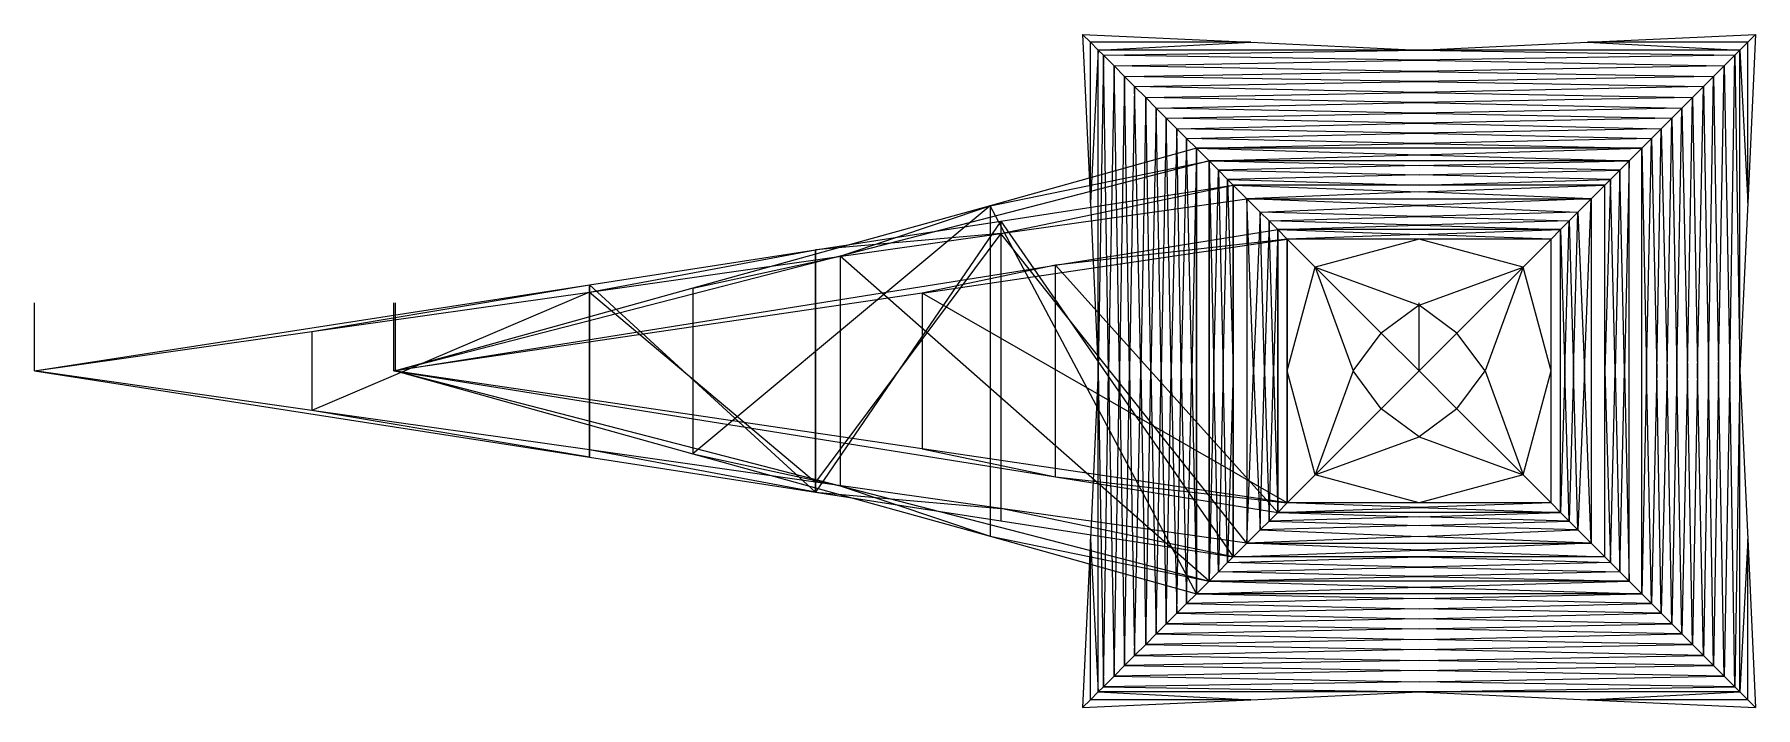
# Model space of a CAD drawing. Header units: metres. Extents: x -25 to 7, y -5 to 968.
# Drawn here: x -20.27 to 4.93, y -4.93 to 4.93 of the extents above; entities that cross this region are included whole.
import ezdxf

# ---------------------------------------------------------------- set-up
doc = ezdxf.new("R2010")
doc.units = ezdxf.units.M

msp = doc.modelspace()

# ---------------------------------------------------------------- linework, layer by layer
at = {"layer": 'tower_a_body'}
for p, q in [((-4.926, 4.926), (-2.463, 4.811, 2.783)), ((-4.926, 4.926), (-4.811, 2.463, 2.783)), ((-4.811, 4.811, 2.783), (-4.926, 4.926)), ((-2.463, 4.811, 2.783), (-4.811, 4.811, 2.783)), ((-4.811, 4.811, 2.783), (-4.696, 4.696, 5.566)), ((-4.811, 2.463, 2.783), (-4.811, 4.811, 2.783)), ((-4.696, 4.696, 5.566), (-2.463, 4.811, 2.783)), ((-2.463, 4.811, 2.783), (0, 4.696, 5.566)), ((0, 4.696, 5.566), (2.463, 4.811, 2.783)), ((2.463, 4.811, 2.783), (4.926, 4.926)), ((4.811, 4.811, 2.783), (2.463, 4.811, 2.783)), ((2.463, 4.811, 2.783), (4.696, 4.696, 5.566)), ((4.811, 4.811, 2.783), (4.696, 4.696, 5.566)), ((4.811, 4.811, 2.783), (4.926, 4.926)), ((4.926, 4.926), (4.811, 2.463, 2.783)), ((4.811, 2.463, 2.783), (4.811, 4.811, 2.783)), ((-4.696, 4.696, 5.566), (-4.811, 2.463, 2.783)), ((0, 4.696, 5.566), (-4.696, 4.696, 5.566)), ((-4.696, 4.696, 5.566), (-4.621, 4.621, 7.364)), ((-4.696, 0, 5.566), (-4.696, 4.696, 5.566)), ((-4.621, 4.621, 7.364), (-4.696, 0, 5.566)), ((-4.621, 4.621, 7.364), (0, 4.696, 5.566)), ((-4.621, 4.621, 7.364), (-4.466, 4.466, 11.124)), ((0, 4.547, 9.163), (-4.621, 4.621, 7.364)), ((-4.547, 0, 9.163), (-4.621, 4.621, 7.364)), ((-4.466, 4.466, 11.124), (0, 4.547, 9.163)), ((0, 4.696, 5.566), (4.621, 4.621, 7.364)), ((4.696, 4.696, 5.566), (0, 4.696, 5.566)), ((4.621, 4.621, 7.364), (0, 4.547, 9.163)), ((0, 4.547, 9.163), (4.466, 4.466, 11.124)), ((4.621, 4.621, 7.364), (4.466, 4.466, 11.124)), ((4.547, 0, 9.163), (4.621, 4.621, 7.364)), ((4.621, 4.621, 7.364), (4.696, 4.696, 5.566)), ((4.621, 4.621, 7.364), (4.696, 0, 5.566)), ((4.696, 0, 5.566), (4.696, 4.696, 5.566)), ((4.696, 4.696, 5.566), (4.811, 2.463, 2.783)), ((-4.466, 4.466, 11.124), (-4.547, 0, 9.163)), ((0, 4.385, 13.085), (-4.466, 4.466, 11.124)), ((-4.466, 4.466, 11.124), (-4.312, 4.312, 14.863)), ((-4.385, 0, 13.085), (-4.466, 4.466, 11.124)), ((-4.312, 4.312, 14.863), (-4.385, 0, 13.085)), ((-4.312, 4.312, 14.863), (0, 4.385, 13.085)), ((0, 4.238, 16.64), (-4.312, 4.312, 14.863)), ((-4.312, 4.312, 14.863), (-4.164, 4.164, 18.445)), ((-4.238, 0, 16.64), (-4.312, 4.312, 14.863)), ((4.466, 4.466, 11.124), (0, 4.385, 13.085)), ((0, 4.385, 13.085), (4.312, 4.312, 14.863)), ((4.312, 4.312, 14.863), (0, 4.238, 16.64)), ((4.164, 4.164, 18.445), (4.312, 4.312, 14.863)), ((4.238, 0, 16.64), (4.312, 4.312, 14.863)), ((4.312, 4.312, 14.863), (4.466, 4.466, 11.124)), ((4.312, 4.312, 14.863), (4.385, 0, 13.085)), ((4.385, 0, 13.085), (4.466, 4.466, 11.124)), ((4.466, 4.466, 11.124), (4.547, 0, 9.163)), ((-4.164, 4.164, 18.445), (-4.238, 0, 16.64)), ((-4.164, 4.164, 18.445), (0, 4.238, 16.64)), ((-4.164, 4.164, 18.445), (-4.002, 4.002, 22.348)), ((0, 4.075, 20.589), (-4.164, 4.164, 18.445)), ((-4.075, 0, 20.589), (-4.164, 4.164, 18.445)), ((-4.002, 4.002, 22.348), (0, 4.075, 20.589)), ((0, 4.238, 16.64), (4.164, 4.164, 18.445)), ((4.164, 4.164, 18.445), (0, 4.075, 20.589)), ((0, 4.075, 20.589), (4.002, 4.002, 22.348)), ((4.002, 4.002, 22.348), (4.164, 4.164, 18.445)), ((4.075, 0, 20.589), (4.164, 4.164, 18.445)), ((4.164, 4.164, 18.445), (4.238, 0, 16.64)), ((-4.002, 4.002, 22.348), (-4.075, 0, 20.589)), ((-4.002, 4.002, 22.348), (-3.848, 3.848, 26.079)), ((0, 3.928, 24.14), (-4.002, 4.002, 22.348)), ((-3.928, 0, 24.14), (-4.002, 4.002, 22.348)), ((-3.848, 3.848, 26.079), (-3.928, 0, 24.14)), ((-3.848, 3.848, 26.079), (0, 3.928, 24.14)), ((0, 3.775, 27.842), (-3.848, 3.848, 26.079)), ((-3.848, 3.848, 26.079), (-3.702, 3.702, 29.617)), ((-3.775, 0, 27.842), (-3.848, 3.848, 26.079)), ((4.002, 4.002, 22.348), (0, 3.928, 24.14)), ((0, 3.928, 24.14), (3.848, 3.848, 26.079)), ((3.848, 3.848, 26.079), (0, 3.775, 27.842)), ((3.848, 3.848, 26.079), (3.702, 3.702, 29.617)), ((3.775, 0, 27.842), (3.848, 3.848, 26.079)), ((4.002, 4.002, 22.348), (3.848, 3.848, 26.079)), ((3.848, 3.848, 26.079), (3.928, 0, 24.14)), ((3.928, 0, 24.14), (4.002, 4.002, 22.348)), ((4.002, 4.002, 22.348), (4.075, 0, 20.589)), ((-3.702, 3.702, 29.617), (-3.775, 0, 27.842)), ((-3.702, 3.702, 29.617), (0, 3.775, 27.842)), ((0, 3.629, 31.391), (-3.702, 3.702, 29.617)), ((-3.702, 3.702, 29.617), (-3.546, 3.546, 33.381)), ((-3.629, 0, 31.391), (-3.702, 3.702, 29.617)), ((-3.546, 3.546, 33.381), (-3.629, 0, 31.391)), ((-3.546, 3.546, 33.381), (0, 3.629, 31.391)), ((0, 3.482, 34.941), (-3.546, 3.546, 33.381)), ((-3.546, 3.546, 33.381), (-3.403, 3.403, 36.861)), ((-3.482, 0, 34.941), (-3.546, 3.546, 33.381)), ((0, 3.775, 27.842), (3.702, 3.702, 29.617)), ((3.702, 3.702, 29.617), (0, 3.629, 31.391)), ((0, 3.629, 31.391), (3.546, 3.546, 33.381)), ((3.546, 3.546, 33.381), (0, 3.482, 34.941)), ((3.403, 3.403, 36.861), (3.546, 3.546, 33.381)), ((3.482, 0, 34.941), (3.546, 3.546, 33.381)), ((3.546, 3.546, 33.381), (3.702, 3.702, 29.617)), ((3.546, 3.546, 33.381), (3.629, 0, 31.391)), ((3.629, 0, 31.391), (3.702, 3.702, 29.617)), ((3.702, 3.702, 29.617), (3.775, 0, 27.842)), ((-3.403, 3.403, 36.861), (-3.482, 0, 34.941)), ((-3.403, 3.403, 36.861), (0, 3.482, 34.941)), ((0, 3.329, 38.646), (-3.403, 3.403, 36.861)), ((-3.403, 3.403, 36.861), (-3.259, 3.259, 40.34)), ((-3.329, 0, 38.646), (-3.403, 3.403, 36.861)), ((-3.259, 3.259, 40.34), (0, 3.329, 38.646)), ((0, 3.482, 34.941), (3.403, 3.403, 36.861)), ((3.403, 3.403, 36.861), (0, 3.329, 38.646)), ((0, 3.329, 38.646), (3.259, 3.259, 40.34)), ((3.259, 3.259, 40.34), (3.403, 3.403, 36.861)), ((3.329, 0, 38.646), (3.403, 3.403, 36.861)), ((3.403, 3.403, 36.861), (3.482, 0, 34.941)), ((-3.259, 3.259, 40.34), (-3.329, 0, 38.646)), ((3.259, 3.259, 40.34), (-3.259, 3.259, 40.34)), ((-3.259, 3.259, 40.34), (0, 3.164, 42.645)), ((-3.259, 3.259, 40.34), (-3.074, 3.074, 44.819)), ((-3.259, -3.259, 40.34), (-3.259, 3.259, 40.34)), ((-3.074, 3.074, 44.819), (0, 3.164, 42.645)), ((3.074, 3.074, 44.819), (-3.074, 3.074, 44.819)), ((-3.074, 3.074, 44.819), (0, 3.006, 46.46)), ((-3.074, 3.074, 44.819), (-2.938, 2.938, 48.101)), ((-3.074, 3.074, 44.819), (-3.006, 0, 46.46)), ((-3.074, -3.074, 44.819), (-3.074, 3.074, 44.819)), ((0, 3.164, 42.645), (3.259, 3.259, 40.34)), ((0, 3.164, 42.645), (3.074, 3.074, 44.819)), ((0, 3.006, 46.46), (3.074, 3.074, 44.819)), ((3.074, 3.074, 44.819), (2.938, 2.938, 48.101)), ((3.074, 3.074, 44.819), (3.006, 0, 46.46)), ((3.074, 3.074, 44.819), (3.259, 3.259, 40.34)), ((3.074, -3.074, 44.819), (3.074, 3.074, 44.819)), ((3.259, 3.259, 40.34), (3.329, 0, 38.646)), ((3.259, -3.259, 40.34), (3.259, 3.259, 40.34)), ((-3.006, 0, 46.46), (-2.938, 2.938, 48.101)), ((0, 3.006, 46.46), (-2.938, 2.938, 48.101)), ((-2.938, 2.938, 48.101), (0, 2.87, 49.742)), ((-2.803, 2.803, 51.382), (-2.938, 2.938, 48.101)), ((-2.938, 2.938, 48.101), (-2.87, 0, 49.742)), ((-2.87, 0, 49.742), (-2.803, 2.803, 51.382)), ((0, 2.87, 49.742), (-2.803, 2.803, 51.382)), ((-2.803, 2.803, 51.382), (-2.721, 2.721, 53.364)), ((-2.803, 2.803, 51.382), (0, 2.721, 53.364)), ((-2.803, 2.803, 51.382), (-2.721, 0, 53.364)), ((2.938, 2.938, 48.101), (0, 3.006, 46.46)), ((0, 2.87, 49.742), (2.938, 2.938, 48.101)), ((2.803, 2.803, 51.382), (0, 2.87, 49.742)), ((0, 2.721, 53.364), (2.803, 2.803, 51.382)), ((2.803, 2.803, 51.382), (2.721, 2.721, 53.364)), ((2.803, 2.803, 51.382), (2.721, 0, 53.364)), ((2.803, 2.803, 51.382), (2.938, 2.938, 48.101)), ((2.87, 0, 49.742), (2.803, 2.803, 51.382)), ((2.938, 2.938, 48.101), (2.87, 0, 49.742)), ((3.006, 0, 46.46), (2.938, 2.938, 48.101)), ((0, 2.721, 53.364), (-2.721, 2.721, 53.364)), ((-2.721, 2.721, 53.364), (-2.521, 2.521, 58.184)), ((-2.721, 2.721, 53.364), (0, 2.621, 55.774)), ((-2.721, 0, 53.364), (-2.721, 2.721, 53.364)), ((0, 2.621, 55.774), (-2.521, 2.521, 58.184)), ((-2.521, 2.521, 58.184), (2.521, 2.521, 58.184)), ((0, 2.423, 60.562), (-2.521, 2.521, 58.184)), ((-2.521, 2.521, 58.184), (-2.325, 2.325, 62.94)), ((-2.423, 0, 60.562), (-2.521, 2.521, 58.184)), ((-2.521, 2.521, 58.184), (-2.521, -2.521, 58.184)), ((2.721, 2.721, 53.364), (0, 2.721, 53.364)), ((0, 2.621, 55.774), (2.721, 2.721, 53.364)), ((2.521, 2.521, 58.184), (0, 2.621, 55.774)), ((2.521, 2.521, 58.184), (0, 2.423, 60.562)), ((2.325, 2.325, 62.94), (2.521, 2.521, 58.184)), ((2.423, 0, 60.562), (2.521, 2.521, 58.184)), ((2.521, 2.521, 58.184), (2.721, 2.721, 53.364)), ((2.521, 2.521, 58.184), (2.521, -2.521, 58.184)), ((2.721, 0, 53.364), (2.721, 2.721, 53.364)), ((-4.811, 2.463, 2.783), (-4.696, 0, 5.566)), ((-2.325, 2.325, 62.94), (-2.423, 0, 60.562)), ((-2.325, 2.325, 62.94), (0, 2.423, 60.562)), ((0, 2.261, 64.489), (-2.325, 2.325, 62.94)), ((-2.261, 0, 64.489), (-2.325, 2.325, 62.94)), ((-2.325, 2.325, 62.94), (-2.197, 2.197, 66.038)), ((0, 2.423, 60.562), (2.325, 2.325, 62.94)), ((2.325, 2.325, 62.94), (0, 2.261, 64.489)), ((2.325, 2.325, 62.94), (2.197, 2.197, 66.038)), ((2.261, 0, 64.489), (2.325, 2.325, 62.94)), ((2.325, 2.325, 62.94), (2.423, 0, 60.562)), ((4.811, 2.463, 2.783), (4.696, 0, 5.566)), ((-2.197, 2.197, 66.038), (-2.261, 0, 64.489)), ((-2.197, 2.197, 66.038), (0, 2.261, 64.489)), ((0, 2.133, 67.586), (-2.197, 2.197, 66.038)), ((-2.133, 0, 67.586), (-2.197, 2.197, 66.038)), ((-2.197, 2.197, 66.038), (-2.069, 2.069, 69.135)), ((-2.069, 2.069, 69.135), (-2.133, 0, 67.586)), ((-2.069, 2.069, 69.135), (0, 2.133, 67.586)), ((2.069, 2.069, 69.135), (-2.069, 2.069, 69.135)), ((-2.069, 2.069, 69.135), (0, 1.997, 70.867)), ((-2.069, 2.069, 69.135), (-1.931, 1.931, 72.484)), ((-2.069, -2.069, 69.135), (-2.069, 2.069, 69.135)), ((0, 2.261, 64.489), (2.197, 2.197, 66.038)), ((2.197, 2.197, 66.038), (0, 2.133, 67.586)), ((0, 2.133, 67.586), (2.069, 2.069, 69.135)), ((0, 1.997, 70.867), (2.069, 2.069, 69.135)), ((1.931, 1.931, 72.484), (2.069, 2.069, 69.135)), ((2.069, 2.069, 69.135), (2.197, 2.197, 66.038)), ((2.069, 2.069, 69.135), (2.133, 0, 67.586)), ((2.069, -2.069, 69.135), (2.069, 2.069, 69.135)), ((2.133, 0, 67.586), (2.197, 2.197, 66.038)), ((2.197, 2.197, 66.038), (2.261, 0, 64.489)), ((0, 1.997, 70.867), (-1.931, 1.931, 72.484)), ((-1.521, 1.521, 75.922), (-1.931, 1.931, 72.484)), ((0, 1.931, 72.484), (-1.931, 1.931, 72.484)), ((-1.931, 0, 72.484), (-1.931, 1.931, 72.484)), ((0, 1.931, 72.484), (-1.521, 1.521, 75.922)), ((1.931, 1.931, 72.484), (0, 1.997, 70.867)), ((1.521, 1.521, 75.922), (0, 1.931, 72.484)), ((1.931, 1.931, 72.484), (0, 1.931, 72.484)), ((1.521, 1.521, 75.922), (1.931, 1.931, 72.484)), ((1.931, 0, 72.484), (1.931, 1.931, 72.484)), ((-1.931, 0, 72.484), (-1.521, 1.521, 75.922)), ((-1.521, 1.521, 75.922), (-0.554, 0.554, 84.044)), ((-1.521, 1.521, 75.922), (0, 0.965, 80.593)), ((-1.521, 1.521, 75.922), (-0.965, 0, 80.593)), ((0, 0.965, 80.593), (1.521, 1.521, 75.922)), ((0.554, 0.554, 84.044), (1.521, 1.521, 75.922)), ((1.521, 1.521, 75.922), (0.965, 0, 80.593)), ((1.931, 0, 72.484), (1.521, 1.521, 75.922)), ((0, 0.965, 80.593), (-0.554, 0.554, 84.044)), ((0.554, 0.554, 84.044), (0, 0.965, 80.593)), ((-0.965, 0, 80.593), (-0.554, 0.554, 84.044)), ((-0.554, 0.554, 84.044), (0, 0, 88.703)), ((0, 0, 88.703), (0.554, 0.554, 84.044)), ((0.965, 0, 80.593), (0.554, 0.554, 84.044)), ((-4.696, 0, 5.566), (-4.811, -2.463, 2.783)), ((-4.696, -4.696, 5.566), (-4.696, 0, 5.566)), ((-4.696, 0, 5.566), (-4.621, -4.621, 7.364)), ((-2.521, -2.521, 58.184), (-2.423, 0, 60.562)), ((-2.423, 0, 60.562), (-2.325, -2.325, 62.94)), ((2.423, 0, 60.562), (2.325, -2.325, 62.94)), ((2.521, -2.521, 58.184), (2.423, 0, 60.562)), ((4.696, 0, 5.566), (4.621, -4.621, 7.364)), ((4.696, 0, 5.566), (4.811, -2.463, 2.783)), ((4.696, -4.696, 5.566), (4.696, 0, 5.566)), ((-4.621, -4.621, 7.364), (-4.547, 0, 9.163)), ((-4.547, 0, 9.163), (-4.466, -4.466, 11.124)), ((-4.466, -4.466, 11.124), (-4.385, 0, 13.085)), ((-4.385, 0, 13.085), (-4.312, -4.312, 14.863)), ((-4.312, -4.312, 14.863), (-4.238, 0, 16.64)), ((-4.238, 0, 16.64), (-4.164, -4.164, 18.445)), ((-4.164, -4.164, 18.445), (-4.075, 0, 20.589)), ((-4.075, 0, 20.589), (-4.002, -4.002, 22.348)), ((-4.002, -4.002, 22.348), (-3.928, 0, 24.14)), ((-3.928, 0, 24.14), (-3.848, -3.848, 26.079)), ((-3.848, -3.848, 26.079), (-3.775, 0, 27.842)), ((-3.775, 0, 27.842), (-3.702, -3.702, 29.617)), ((-3.702, -3.702, 29.617), (-3.629, 0, 31.391)), ((-3.629, 0, 31.391), (-3.546, -3.546, 33.381)), ((-3.546, -3.546, 33.381), (-3.482, 0, 34.941)), ((-3.482, 0, 34.941), (-3.403, -3.403, 36.861)), ((-3.403, -3.403, 36.861), (-3.329, 0, 38.646)), ((-3.329, 0, 38.646), (-3.259, -3.259, 40.34)), ((-3.006, 0, 46.46), (-3.074, -3.074, 44.819)), ((-2.938, -2.938, 48.101), (-3.006, 0, 46.46)), ((-2.87, 0, 49.742), (-2.938, -2.938, 48.101)), ((-2.803, -2.803, 51.382), (-2.87, 0, 49.742)), ((-2.721, 0, 53.364), (-2.803, -2.803, 51.382)), ((-2.721, -2.721, 53.364), (-2.721, 0, 53.364)), ((-2.325, -2.325, 62.94), (-2.261, 0, 64.489)), ((-2.261, 0, 64.489), (-2.197, -2.197, 66.038)), ((-2.197, -2.197, 66.038), (-2.133, 0, 67.586)), ((-2.133, 0, 67.586), (-2.069, -2.069, 69.135)), ((-1.931, -1.931, 72.484), (-1.931, 0, 72.484)), ((-1.521, -1.521, 75.922), (-1.931, 0, 72.484)), ((-0.965, 0, 80.593), (-1.521, -1.521, 75.922)), ((-0.554, -0.554, 84.044), (-0.965, 0, 80.593)), ((0, 0, 88.703), (-0.554, -0.554, 84.044)), ((0, 0, 88.703), (0.554, -0.554, 84.044)), ((0.554, -0.554, 84.044), (0.965, 0, 80.593)), ((0.965, 0, 80.593), (1.521, -1.521, 75.922)), ((1.521, -1.521, 75.922), (1.931, 0, 72.484)), ((1.931, -1.931, 72.484), (1.931, 0, 72.484)), ((2.133, 0, 67.586), (2.069, -2.069, 69.135)), ((2.197, -2.197, 66.038), (2.133, 0, 67.586)), ((2.261, 0, 64.489), (2.197, -2.197, 66.038)), ((2.325, -2.325, 62.94), (2.261, 0, 64.489)), ((2.721, -2.721, 53.364), (2.721, 0, 53.364)), ((2.721, 0, 53.364), (2.803, -2.803, 51.382)), ((2.803, -2.803, 51.382), (2.87, 0, 49.742)), ((2.87, 0, 49.742), (2.938, -2.938, 48.101)), ((2.938, -2.938, 48.101), (3.006, 0, 46.46)), ((3.006, 0, 46.46), (3.074, -3.074, 44.819)), ((3.329, 0, 38.646), (3.259, -3.259, 40.34)), ((3.403, -3.403, 36.861), (3.329, 0, 38.646)), ((3.482, 0, 34.941), (3.403, -3.403, 36.861)), ((3.546, -3.546, 33.381), (3.482, 0, 34.941)), ((3.629, 0, 31.391), (3.546, -3.546, 33.381)), ((3.702, -3.702, 29.617), (3.629, 0, 31.391)), ((3.775, 0, 27.842), (3.702, -3.702, 29.617)), ((3.848, -3.848, 26.079), (3.775, 0, 27.842)), ((3.928, 0, 24.14), (3.848, -3.848, 26.079)), ((4.002, -4.002, 22.348), (3.928, 0, 24.14)), ((4.075, 0, 20.589), (4.002, -4.002, 22.348)), ((4.164, -4.164, 18.445), (4.075, 0, 20.589)), ((4.238, 0, 16.64), (4.164, -4.164, 18.445)), ((4.312, -4.312, 14.863), (4.238, 0, 16.64)), ((4.385, 0, 13.085), (4.312, -4.312, 14.863)), ((4.466, -4.466, 11.124), (4.385, 0, 13.085)), ((4.547, 0, 9.163), (4.466, -4.466, 11.124)), ((4.621, -4.621, 7.364), (4.547, 0, 9.163)), ((-1.521, -1.521, 75.922), (-0.554, -0.554, 84.044)), ((0, -0.965, 80.593), (-0.554, -0.554, 84.044)), ((0.554, -0.554, 84.044), (0, -0.965, 80.593)), ((0.554, -0.554, 84.044), (1.521, -1.521, 75.922)), ((-1.521, -1.521, 75.922), (0, -0.965, 80.593)), ((0, -0.965, 80.593), (1.521, -1.521, 75.922)), ((-1.521, -1.521, 75.922), (-1.931, -1.931, 72.484)), ((0, -1.931, 72.484), (-1.521, -1.521, 75.922)), ((1.521, -1.521, 75.922), (0, -1.931, 72.484)), ((1.521, -1.521, 75.922), (1.931, -1.931, 72.484)), ((-1.931, -1.931, 72.484), (-2.069, -2.069, 69.135)), ((-2.069, -2.069, 69.135), (0, -1.997, 70.867)), ((0, -1.997, 70.867), (-1.931, -1.931, 72.484)), ((0, -1.931, 72.484), (-1.931, -1.931, 72.484)), ((1.931, -1.931, 72.484), (0, -1.997, 70.867)), ((1.931, -1.931, 72.484), (0, -1.931, 72.484)), ((0, -1.997, 70.867), (2.069, -2.069, 69.135)), ((1.931, -1.931, 72.484), (2.069, -2.069, 69.135)), ((-2.197, -2.197, 66.038), (-2.325, -2.325, 62.94)), ((0, -2.261, 64.489), (-2.325, -2.325, 62.94)), ((-2.069, -2.069, 69.135), (-2.197, -2.197, 66.038)), ((0, -2.133, 67.586), (-2.197, -2.197, 66.038)), ((-2.197, -2.197, 66.038), (0, -2.261, 64.489)), ((2.069, -2.069, 69.135), (-2.069, -2.069, 69.135)), ((-2.069, -2.069, 69.135), (0, -2.133, 67.586)), ((0, -2.133, 67.586), (2.069, -2.069, 69.135)), ((2.197, -2.197, 66.038), (0, -2.133, 67.586)), ((0, -2.261, 64.489), (2.197, -2.197, 66.038)), ((2.325, -2.325, 62.94), (0, -2.261, 64.489)), ((2.069, -2.069, 69.135), (2.197, -2.197, 66.038)), ((2.197, -2.197, 66.038), (2.325, -2.325, 62.94)), ((-4.811, -2.463, 2.783), (-4.926, -4.926)), ((-4.811, -4.811, 2.783), (-4.811, -2.463, 2.783)), ((-4.811, -2.463, 2.783), (-4.696, -4.696, 5.566)), ((-2.325, -2.325, 62.94), (-2.521, -2.521, 58.184)), ((0, -2.423, 60.562), (-2.521, -2.521, 58.184)), ((-2.325, -2.325, 62.94), (0, -2.423, 60.562)), ((0, -2.423, 60.562), (2.325, -2.325, 62.94)), ((2.521, -2.521, 58.184), (0, -2.423, 60.562)), ((2.325, -2.325, 62.94), (2.521, -2.521, 58.184)), ((4.811, -2.463, 2.783), (4.696, -4.696, 5.566)), ((4.811, -2.463, 2.783), (4.926, -4.926)), ((4.811, -4.811, 2.783), (4.811, -2.463, 2.783)), ((-2.803, -2.803, 51.382), (0, -2.721, 53.364)), ((-2.721, -2.721, 53.364), (-2.803, -2.803, 51.382)), ((-2.521, -2.521, 58.184), (-2.721, -2.721, 53.364)), ((-2.721, -2.721, 53.364), (0, -2.621, 55.774)), ((0, -2.721, 53.364), (-2.721, -2.721, 53.364)), ((0, -2.621, 55.774), (-2.521, -2.521, 58.184)), ((-2.521, -2.521, 58.184), (2.521, -2.521, 58.184)), ((2.521, -2.521, 58.184), (0, -2.621, 55.774)), ((0, -2.621, 55.774), (2.721, -2.721, 53.364)), ((2.721, -2.721, 53.364), (0, -2.721, 53.364)), ((0, -2.721, 53.364), (2.803, -2.803, 51.382)), ((2.521, -2.521, 58.184), (2.721, -2.721, 53.364)), ((2.721, -2.721, 53.364), (2.803, -2.803, 51.382)), ((-2.938, -2.938, 48.101), (-3.074, -3.074, 44.819)), ((-3.074, -3.074, 44.819), (0, -3.006, 46.46)), ((-2.803, -2.803, 51.382), (-2.938, -2.938, 48.101)), ((-2.938, -2.938, 48.101), (0, -2.87, 49.742)), ((0, -3.006, 46.46), (-2.938, -2.938, 48.101)), ((0, -2.87, 49.742), (-2.803, -2.803, 51.382)), ((2.803, -2.803, 51.382), (0, -2.87, 49.742)), ((0, -2.87, 49.742), (2.938, -2.938, 48.101)), ((2.938, -2.938, 48.101), (0, -3.006, 46.46)), ((0, -3.006, 46.46), (3.074, -3.074, 44.819)), ((2.803, -2.803, 51.382), (2.938, -2.938, 48.101)), ((2.938, -2.938, 48.101), (3.074, -3.074, 44.819)), ((-3.259, -3.259, 40.34), (-3.403, -3.403, 36.861)), ((-3.074, -3.074, 44.819), (-3.259, -3.259, 40.34)), ((-3.259, -3.259, 40.34), (0, -3.164, 42.645)), ((3.259, -3.259, 40.34), (-3.259, -3.259, 40.34)), ((-3.259, -3.259, 40.34), (0, -3.329, 38.646)), ((3.074, -3.074, 44.819), (-3.074, -3.074, 44.819)), ((-3.074, -3.074, 44.819), (0, -3.164, 42.645)), ((0, -3.164, 42.645), (3.074, -3.074, 44.819)), ((0, -3.164, 42.645), (3.259, -3.259, 40.34)), ((0, -3.329, 38.646), (3.259, -3.259, 40.34)), ((3.074, -3.074, 44.819), (3.259, -3.259, 40.34)), ((3.259, -3.259, 40.34), (3.403, -3.403, 36.861)), ((-3.403, -3.403, 36.861), (-3.546, -3.546, 33.381)), ((0, -3.482, 34.941), (-3.546, -3.546, 33.381)), ((0, -3.329, 38.646), (-3.403, -3.403, 36.861)), ((-3.403, -3.403, 36.861), (0, -3.482, 34.941)), ((3.403, -3.403, 36.861), (0, -3.329, 38.646)), ((0, -3.482, 34.941), (3.403, -3.403, 36.861)), ((3.546, -3.546, 33.381), (0, -3.482, 34.941)), ((3.403, -3.403, 36.861), (3.546, -3.546, 33.381)), ((-3.702, -3.702, 29.617), (-3.848, -3.848, 26.079)), ((0, -3.775, 27.842), (-3.848, -3.848, 26.079)), ((-3.546, -3.546, 33.381), (-3.702, -3.702, 29.617)), ((0, -3.629, 31.391), (-3.702, -3.702, 29.617)), ((-3.702, -3.702, 29.617), (0, -3.775, 27.842)), ((-3.546, -3.546, 33.381), (0, -3.629, 31.391)), ((0, -3.629, 31.391), (3.546, -3.546, 33.381)), ((3.702, -3.702, 29.617), (0, -3.629, 31.391)), ((0, -3.775, 27.842), (3.702, -3.702, 29.617)), ((3.848, -3.848, 26.079), (0, -3.775, 27.842)), ((3.546, -3.546, 33.381), (3.702, -3.702, 29.617)), ((3.702, -3.702, 29.617), (3.848, -3.848, 26.079)), ((-4.002, -4.002, 22.348), (-4.164, -4.164, 18.445)), ((-3.848, -3.848, 26.079), (-4.002, -4.002, 22.348)), ((0, -3.928, 24.14), (-4.002, -4.002, 22.348)), ((-4.002, -4.002, 22.348), (0, -4.075, 20.589)), ((-3.848, -3.848, 26.079), (0, -3.928, 24.14)), ((0, -3.928, 24.14), (3.848, -3.848, 26.079)), ((4.002, -4.002, 22.348), (0, -3.928, 24.14)), ((0, -4.075, 20.589), (4.002, -4.002, 22.348)), ((3.848, -3.848, 26.079), (4.002, -4.002, 22.348)), ((4.002, -4.002, 22.348), (4.164, -4.164, 18.445)), ((-4.164, -4.164, 18.445), (-4.312, -4.312, 14.863)), ((0, -4.238, 16.64), (-4.312, -4.312, 14.863)), ((0, -4.075, 20.589), (-4.164, -4.164, 18.445)), ((-4.164, -4.164, 18.445), (0, -4.238, 16.64)), ((4.164, -4.164, 18.445), (0, -4.075, 20.589)), ((0, -4.238, 16.64), (4.164, -4.164, 18.445)), ((4.312, -4.312, 14.863), (0, -4.238, 16.64)), ((4.164, -4.164, 18.445), (4.312, -4.312, 14.863)), ((-4.466, -4.466, 11.124), (-4.621, -4.621, 7.364)), ((-4.312, -4.312, 14.863), (-4.466, -4.466, 11.124)), ((0, -4.385, 13.085), (-4.466, -4.466, 11.124)), ((-4.466, -4.466, 11.124), (0, -4.547, 9.163)), ((-4.312, -4.312, 14.863), (0, -4.385, 13.085)), ((0, -4.385, 13.085), (4.312, -4.312, 14.863)), ((4.466, -4.466, 11.124), (0, -4.385, 13.085)), ((0, -4.547, 9.163), (4.466, -4.466, 11.124)), ((4.312, -4.312, 14.863), (4.466, -4.466, 11.124)), ((4.466, -4.466, 11.124), (4.621, -4.621, 7.364)), ((-4.696, -4.696, 5.566), (-4.811, -4.811, 2.783)), ((-4.621, -4.621, 7.364), (-4.696, -4.696, 5.566)), ((0, -4.696, 5.566), (-4.696, -4.696, 5.566)), ((-4.696, -4.696, 5.566), (-2.463, -4.811, 2.783)), ((0, -4.547, 9.163), (-4.621, -4.621, 7.364)), ((-4.621, -4.621, 7.364), (0, -4.696, 5.566)), ((-2.463, -4.811, 2.783), (0, -4.696, 5.566)), ((4.621, -4.621, 7.364), (0, -4.547, 9.163)), ((0, -4.696, 5.566), (4.621, -4.621, 7.364)), ((0, -4.696, 5.566), (2.463, -4.811, 2.783)), ((4.696, -4.696, 5.566), (0, -4.696, 5.566)), ((2.463, -4.811, 2.783), (4.696, -4.696, 5.566)), ((4.621, -4.621, 7.364), (4.696, -4.696, 5.566)), ((4.696, -4.696, 5.566), (4.811, -4.811, 2.783)), ((-4.811, -4.811, 2.783), (-4.926, -4.926)), ((-4.926, -4.926), (-2.463, -4.811, 2.783)), ((-2.463, -4.811, 2.783), (-4.811, -4.811, 2.783)), ((4.811, -4.811, 2.783), (2.463, -4.811, 2.783)), ((2.463, -4.811, 2.783), (4.926, -4.926)), ((4.811, -4.811, 2.783), (4.926, -4.926))]:
    msp.add_line(p, q, dxfattribs=at)
at = {"layer": 'tower_a_cables'}
for p, q in [((-20.271, 0, 44.842), (-20.271, 1, 44.842)), ((-15.009, 0, 60.191), (-15.009, 1, 60.191)), ((-14.987, 0, 30.89), (-14.987, 1, 30.89)), ((0, 0, 88.703), (0, 1, 88.703)), ((-20.271, 0, 53.364), (-20.271, 0, 44.842)), ((-15.009, 0, 69.135), (-15.009, 0, 60.191)), ((-14.987, 0, 40.34), (-14.987, 0, 30.89))]:
    msp.add_line(p, q, dxfattribs=at)
at = {"layer": 'tower_a_cross'}
for p, q in [((-3.074, 3.074, 44.819), (-8.477, 1.68, 42.788)), ((-3.259, 3.259, 40.34), (-6.28, 2.419, 40.34)), ((-6.28, 2.419, 40.34), (-3.074, 3.074, 44.819)), ((-3.259, 3.259, 40.34), (-3.074, 3.074, 44.819)), ((-3.259, 3.259, 40.34), (-3.259, -3.259, 40.34)), ((-3.074, 3.074, 44.819), (-3.074, -3.074, 44.819)), ((-6.123, 2.01, 57.206), (-2.721, 2.721, 53.364)), ((-6.123, 2.193, 53.364), (-2.721, 2.721, 53.364)), ((-6.123, 2.01, 57.206), (-2.521, 2.521, 58.184)), ((-2.721, 2.721, 53.364), (-2.721, -2.721, 53.364)), ((-2.521, 2.521, 58.184), (-2.721, 2.721, 53.364)), ((-2.521, 2.521, 58.184), (-2.521, -2.521, 58.184)), ((-6.28, 2.419, 40.34), (-10.634, 1.21, 40.34)), ((-6.28, 2.419, 40.34), (-10.634, -1.21, 40.34)), ((-8.477, 1.68, 42.788), (-6.28, 2.419, 40.34)), ((-6.28, 2.419, 40.34), (-6.28, -2.419, 40.34)), ((-3.259, -3.259, 40.34), (-6.28, 2.419, 40.34)), ((-8.834, 1.773, 53.364), (-6.123, 2.193, 53.364)), ((-6.123, 2.193, 53.364), (-8.834, -1.773, 53.364)), ((-6.123, 2.193, 53.364), (-6.123, -2.193, 53.364)), ((-6.123, 2.193, 53.364), (-6.123, 2.01, 57.206)), ((-6.123, 2.193, 53.364), (-2.721, -2.721, 53.364)), ((-5.324, 1.548, 69.135), (-2.069, 2.069, 69.135)), ((-2.069, 2.069, 69.135), (-2.069, -2.069, 69.135)), ((-1.931, 1.931, 72.484), (-2.069, 2.069, 69.135)), ((-12.146, 1.154, 55.571), (-8.834, 1.773, 53.364)), ((-12.146, 1.26, 53.364), (-8.834, 1.773, 53.364)), ((-6.123, 2.01, 57.206), (-8.834, 1.773, 53.364)), ((-8.834, 1.625, 56.47), (-6.123, 2.01, 57.206)), ((-6.123, 2.01, 57.206), (-8.834, -1.625, 56.47)), ((-8.834, -1.773, 53.364), (-8.834, 1.773, 53.364)), ((-8.834, 1.773, 53.364), (-8.834, 1.625, 56.47)), ((-7.277, 1.141, 71.115), (-1.931, 1.931, 72.484)), ((-6.123, 2.01, 57.206), (-6.123, -2.01, 57.206)), ((-2.521, -2.521, 58.184), (-6.123, 2.01, 57.206)), ((-1.931, 1.931, 72.484), (-5.324, 1.548, 69.135)), ((-1.931, 1.931, 72.484), (-1.931, -1.931, 72.484)), ((-15.009, 0, 69.135), (-5.324, 1.548, 69.135)), ((-8.477, 1.68, 42.788), (-14.987, 0, 40.34)), ((-12.146, 1.154, 55.571), (-8.834, 1.625, 56.47)), ((-10.634, 1.21, 40.34), (-8.477, 1.68, 42.788)), ((-8.834, 1.625, 56.47), (-8.834, -1.625, 56.47)), ((-8.477, 1.68, 42.788), (-8.477, -1.68, 42.788)), ((-3.074, -3.074, 44.819), (-8.477, 1.68, 42.788)), ((-5.324, 1.548, 69.135), (-7.277, 1.141, 71.115)), ((-5.324, -1.548, 69.135), (-5.324, 1.548, 69.135)), ((-5.324, 1.548, 69.135), (-2.069, -2.069, 69.135)), ((-20.271, 0, 53.364), (-12.146, 1.26, 53.364)), ((-16.208, 0.577, 54.467), (-12.146, 1.26, 53.364)), ((-16.208, 0.577, 54.467), (-12.146, 1.154, 55.571)), ((-12.146, 1.154, 55.571), (-16.208, -0.577, 54.467)), ((-7.277, 1.141, 71.115), (-15.009, 0, 69.135)), ((-10.634, 1.21, 40.34), (-14.987, 0, 40.34)), ((-12.146, -1.26, 53.364), (-12.146, 1.26, 53.364)), ((-12.146, 1.26, 53.364), (-12.146, 1.154, 55.571)), ((-8.834, -1.773, 53.364), (-12.146, 1.26, 53.364)), ((-12.146, 1.154, 55.571), (-12.146, -1.154, 55.571)), ((-12.146, 1.154, 55.571), (-8.834, -1.625, 56.47)), ((-10.634, 1.217, 40.34), (-10.634, 1.21, 40.34)), ((-10.634, 1.21, 40.34), (-10.634, -1.21, 40.34)), ((-7.277, 1.141, 71.115), (-7.277, -1.141, 71.115)), ((-1.931, -1.931, 72.484), (-7.277, 1.141, 71.115)), ((-20.271, 0, 53.364), (-16.208, 0.577, 54.467)), ((-16.208, 0.577, 54.467), (-16.208, -0.577, 54.467)), ((-16.208, -0.577, 54.467), (-20.271, 0, 53.364)), ((-20.271, 0, 53.364), (-12.146, -1.26, 53.364)), ((-7.277, -1.141, 71.115), (-15.009, 0, 69.135)), ((-15.009, 0, 69.135), (-5.324, -1.548, 69.135)), ((-14.987, 0, 40.34), (-8.477, -1.68, 42.788)), ((-14.987, 0, 40.34), (-10.634, -1.21, 40.34)), ((-12.146, -1.26, 53.364), (-16.208, -0.577, 54.467)), ((-12.146, -1.154, 55.571), (-16.208, -0.577, 54.467)), ((-8.834, -1.773, 53.364), (-12.146, -1.154, 55.571)), ((-12.146, -1.154, 55.571), (-12.146, -1.26, 53.364)), ((-8.834, -1.625, 56.47), (-12.146, -1.154, 55.571)), ((-12.146, -1.26, 53.364), (-8.834, -1.773, 53.364)), ((-10.634, -1.21, 40.34), (-6.28, -2.419, 40.34)), ((-10.634, -1.21, 40.34), (-8.477, -1.68, 42.788)), ((-7.277, -1.141, 71.115), (-5.324, -1.548, 69.135)), ((-1.931, -1.931, 72.484), (-7.277, -1.141, 71.115)), ((-8.834, -1.625, 56.47), (-8.834, -1.773, 53.364)), ((-6.123, -2.01, 57.206), (-8.834, -1.625, 56.47)), ((-8.477, -1.68, 42.788), (-3.074, -3.074, 44.819)), ((-8.477, -1.68, 42.788), (-6.28, -2.419, 40.34)), ((-5.324, -1.548, 69.135), (-1.931, -1.931, 72.484)), ((-5.324, -1.548, 69.135), (-2.069, -2.069, 69.135)), ((-8.834, -1.773, 53.364), (-6.123, -2.01, 57.206)), ((-8.834, -1.773, 53.364), (-6.123, -2.193, 53.364)), ((-2.721, -2.721, 53.364), (-6.123, -2.01, 57.206)), ((-6.123, -2.01, 57.206), (-6.123, -2.193, 53.364)), ((-2.521, -2.521, 58.184), (-6.123, -2.01, 57.206)), ((-1.931, -1.931, 72.484), (-2.069, -2.069, 69.135)), ((-6.123, -2.193, 53.364), (-2.721, -2.721, 53.364)), ((-6.28, -2.419, 40.34), (-3.259, -3.259, 40.34)), ((-6.28, -2.419, 40.34), (-3.074, -3.074, 44.819)), ((-2.521, -2.521, 58.184), (-2.721, -2.721, 53.364)), ((-3.259, -3.259, 40.34), (-3.074, -3.074, 44.819))]:
    msp.add_line(p, q, dxfattribs=at)

doc.saveas('drawing.dxf')
